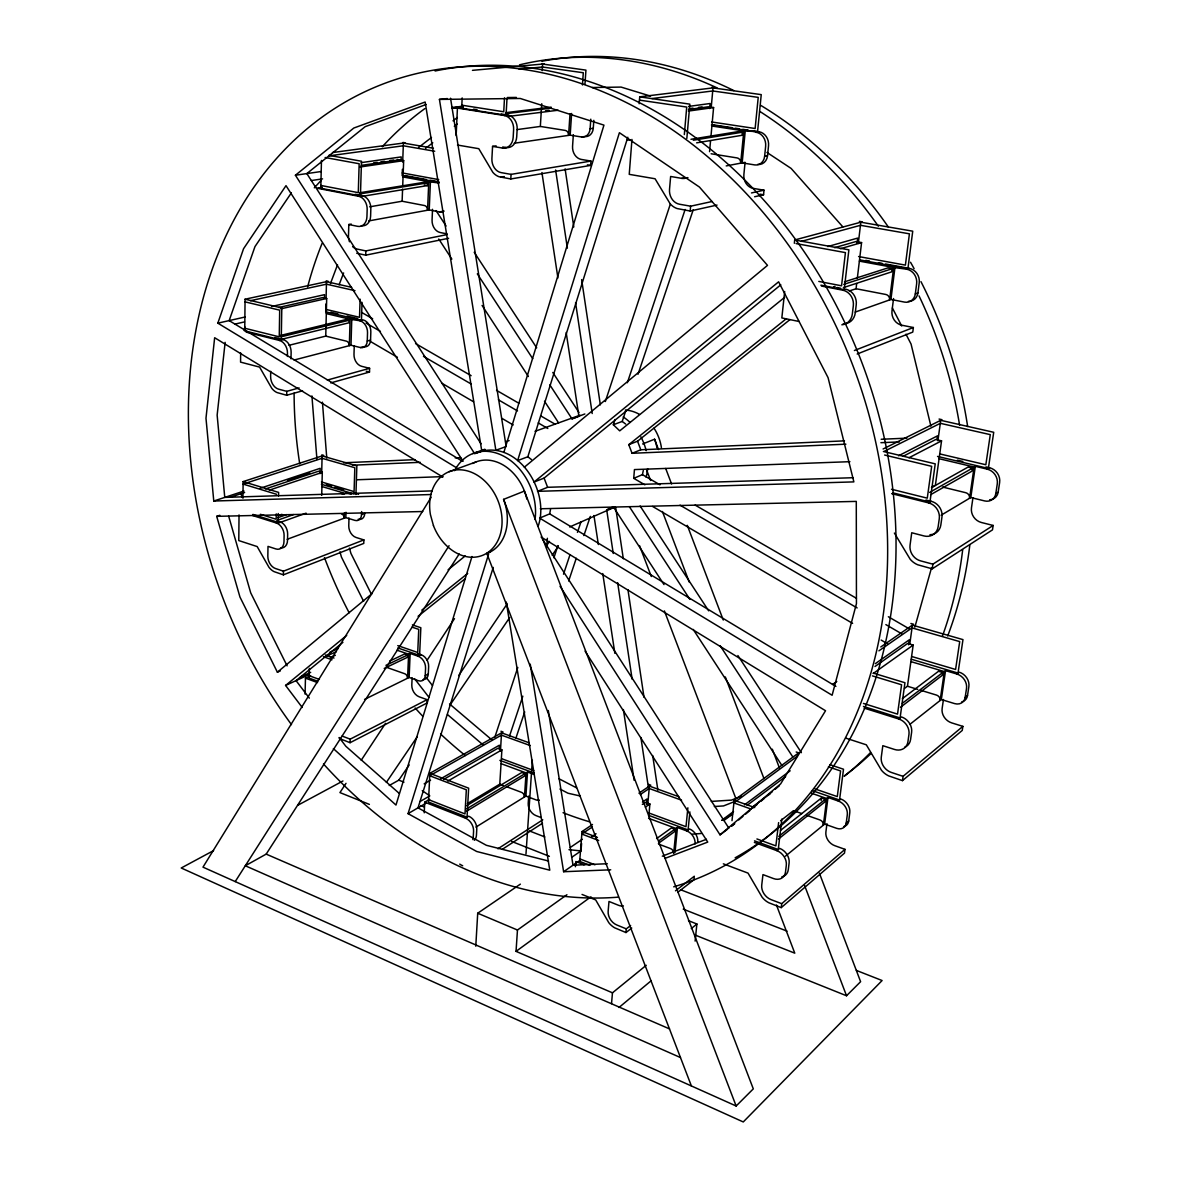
<?xml version="1.0" encoding="UTF-8"?>
<svg xmlns="http://www.w3.org/2000/svg" width="1181" height="1181" viewBox="0 0 1181 1181"><rect width="100%" height="100%" fill="white"/><g stroke="black" fill="none" stroke-linecap="round" stroke-linejoin="round"><path stroke-width="1.5" d="M239.034 514.916L238.783 540.573L257.178 546.567L268.943 567.264A14.438 10.201 68.6 0 0 274.066 571.634L283.381 574.837L363.763 543.422L363.881 539.909L356.16 537.503A9.979 7.322 68.8 0 1 348.764 525.781L349 517.972M240.658 352.912L240.57 362.124L259.599 367.099L271.763 388.298A15.013 10.836 73.3 0 0 277.063 392.564L286.688 395.266L302.543 390.822M242.946 498.205L243.124 481.612L322.103 455.925L356.854 465.89L355.939 494.544M245.072 299.206L244.733 330.872L281.255 339.995L281.801 307.975L245.072 299.206L326.502 281.669L351.643 287.337M270.7 371.321L270.626 376.547A10.909 7.868 73.3 0 0 278.598 389.154L286.762 391.339L299.103 387.914M276.251 513.897L276.162 519.241L260.366 514.296M278.244 513.543L278.096 522.356L252.882 514.414M278.554 495.931L278.613 492.403L243.124 481.612M283.381 574.837L283.44 571.176L363.881 539.909M286.688 395.266L286.762 391.339M287.411 356.455L287.47 353.149A10.983 7.942 74.1 0 0 279.425 340.453L246.135 332.127M290.998 358.832L291.131 352.218A10.969 7.942 74.1 0 0 283.086 339.552L274.893 337.5M305.082 694.103L305.451 678.16L310.603 675.798M309.378 668.372L309.142 678.101L317.733 681.23M321.468 160.439L320.804 188.281L360.426 195.957L361.489 161.236L328.864 155.316M320.051 473.64L320.184 468.326L260.204 488.27M324.421 298.025L324.509 294.674L271.512 306.514M321.69 472.858L322.103 455.925M325.941 303.975L325.735 311.873L361.46 320.317L362.021 302.351M326.074 298.586L326.502 281.669M321.704 495.356L322.295 472.356L318.486 471.249L265.385 488.978M288.946 345.31L325.749 336.113L326.694 298.483L322.753 297.568L278.613 307.503M351.259 224.08L348.808 224.523L348.484 235.875A11.618 8.71 77.5 0 0 348.705 238.857M279.794 335.625L346.077 319.549L349.074 320.258L349 322.782L281.004 339.449M344.38 512.879L344.217 518.208A3.75 2.731 69.2 0 0 341.442 513.794M294.084 360.028L350.993 345.236L360.471 347.568L363.763 346.697A8.459 6.333 74.4 0 0 370.554 340.128L370.834 331.935A10.422 7.809 74.6 0 0 363.113 319.918L359.792 320.73L350.107 319.239L349.325 345.679A3.897 2.893 74.2 0 0 346.461 341.176L325.749 336.113M287.145 539.304L345.826 517.603L345.989 512.288M350.993 345.236L351.776 318.826M354.241 346.048L353.99 354.359A10.349 7.75 73.8 0 0 361.622 366.302L369.609 368.31L369.491 372.045L330.739 382.91M360.102 299.147L359.526 317.305L325.808 309.378M350.078 742.701L350.196 739.158L427.094 699.654L426.946 703.049L350.078 742.701L340.586 738.966A14.408 10.142 64 0 1 339.183 738.095M356.736 253.251L365.711 255.17L365.844 250.918L447.009 234.62M345.826 517.603L354.994 520.408A8.149 5.994 69.2 0 0 361.548 514.65L361.652 511.565M360.471 347.568A8.474 6.348 74.4 0 0 367.261 340.984L367.527 332.776A10.437 7.824 74.6 0 0 359.792 320.73M401.068 160.527L401.2 156.911L361.268 162.624M402.396 169.311L402.16 175.629L439.022 182.42M402.677 162.063L403.4 143.049L433.427 148.245M369.683 206.823L402.116 201.228L402.588 189.078M402.721 185.609L403.666 160.631L397.288 159.494M389.656 661.109L404.625 653.994L407.578 655.012L407.475 657.3L384.224 668.431M361.15 196.533L427.522 185.579L427.64 182.848L424.407 182.258L359.733 192.754M364.56 699.403L409.128 677.451L418.458 680.743A8.134 5.964 64.2 0 0 425.234 675.576L425.573 668.136A10.009 7.352 64.4 0 0 418.059 656.193L410.161 653.462L408.611 654.2L407.578 678.219A3.735 2.716 64.3 0 0 404.788 673.76L386.069 667.162M439.125 183.011L428.777 181.697L427.566 210.218A4.133 3.189 78.8 0 0 424.51 205.538L402.116 201.228M409.128 677.451L410.161 653.462M368.62 220.936L429.22 209.923L430.445 181.416M412.125 677.746L411.8 684.995A9.95 7.278 63.8 0 0 419.24 696.834L427.094 699.654M432.526 209.317L432.069 220.079A10.983 8.533 78.4 0 0 440.173 232.524L447.082 233.912M423.197 679.547A8.105 5.964 64.2 0 0 428.29 674.056L428.644 666.615A9.994 7.352 64.4 0 0 421.13 654.702L417.764 653.551M424.23 812.823L424.732 802.165L429.618 799.316M456.146 135.579L457.431 108.076L462.878 107.456M429.854 773.334L428.482 802.047L467.041 817.178L468.65 788.185L429.854 773.334L501.556 732.84L529.029 742.746M462.17 97.905L461.682 108.253L506.059 115.28L506.959 99.16M496.123 145.868L492.566 146.385L491.901 158.653A12.46 9.891 81.1 0 0 501.128 172.618L511.063 174.375L590.958 161.059L590.648 165.399L510.797 178.966L499.105 176.751A17.139 13.596 81.1 0 1 492.787 172.264L478.792 148.688L457.49 145.042M504.508 97.846L503.741 111.767L461.83 105.183M510.797 178.966L511.063 174.375M475.781 946.188L477.715 913.223L520.363 884.141M499.164 748.636L499.371 745.196L440.469 778.929M500.449 751.027L501.556 732.84M542.227 70.668L542.625 64.054L585.938 70.122L584.949 84.338M467.351 803.626L499.784 784.154L501.895 749.861L497.747 748.355L443.584 779.46M517.086 129.585L540.337 126.441L541.739 103.766M466.687 805.663L521.795 772.507L524.94 773.673L524.777 775.961L466.613 811.185M534.27 774.515L527.523 772.02L526.062 772.905L524.453 796.983A3.853 2.849 59.5 0 0 521.544 792.362L506.472 786.679M570.024 113.671L568.578 135.372A4.414 3.587 82.9 0 0 565.271 130.427L540.337 126.441M475.899 827.113L525.914 796.068L527.523 772.02M514.207 143.241L570.172 135.151L571.619 113.465M646.243 965.29L612.467 992.822L516.038 951.369L517.47 930.023L566.924 894.726M528.704 796.083L528.217 803.346A10.26 7.617 58.9 0 0 535.938 815.599L540.972 817.532M573.346 134.693L572.564 146.282A11.736 9.596 82.5 0 0 581.332 159.435L590.958 161.059M525.988 853.878L532.336 760.284M546.744 547.438L547.364 538.27M582.454 84.958L583.296 72.75L542.448 67.007L519.064 69.148M570.172 135.151L581.583 136.996A9.625 7.854 83.4 0 0 590.116 128.729L590.795 119.163M581.583 136.996L584.757 136.524A9.596 7.854 83.5 0 0 593.275 128.286L593.836 120.329M575.398 866.736L575.811 861.525L584.137 864.802M631.953 139.432L629.237 174.345L655.071 178.759L670.129 203.752A18.04 15.323 81.6 0 0 677.097 208.55L690.191 211.03L717.029 205.081M592.508 824.486L582.026 831.557L579.679 861.377L589.91 865.378M639.172 103.736L639.718 96.842L712.999 87.881L761.243 94.628L757.523 132.006L711.42 125.038M571.737 857.303L581.008 850.925L581.583 843.5M684.33 134.575L686.722 107.058L639.467 100.119M686.84 138.398L689.837 104.149L639.718 96.842M611.522 1003.643L612.467 992.822M582.041 894.445L595.696 899.937L608.761 922.641A15.781 11.633 55 0 0 614.755 927.853L625.974 932.547L626.299 928.857L630.639 925.505M690.191 211.03L690.619 206.188L712.099 201.508M646.465 804.364L646.952 799.006L642.464 802.076M709.633 108.534L710.091 103.515L688.567 106.423M647.705 804.999L649.417 786.118L678.839 796.717M711.228 107.25L712.999 87.881M648.753 816.514L649.89 804.01L645.343 802.342L642.346 804.394M709.56 151.655L710.563 140.672M710.903 137.011L713.59 107.56L708.305 106.792L688.464 109.523M656.606 838.599L671.354 827.97L674.823 829.254L674.587 831.645L658.393 843.382M690.988 139.284L738.302 131.593L742.332 132.198L742.022 135.298L696.642 142.842M695.078 843.943A10.924 8.4 54.5 0 0 686.722 830.922L677.451 827.497L676.093 828.486L673.672 853.45A4.074 3.1 54.7 0 0 670.557 848.593L658.599 844.09M757.759 164.38A10.083 8.784 85.1 0 0 767.517 155.803L768.536 145.78A12.43 10.821 85.7 0 0 758.97 131.77L743.823 130.855L740.679 163.17A4.635 4.015 84.1 0 0 737.121 157.929L711.124 153.766M675.03 852.431L677.451 827.497M745.285 130.619L742.155 162.889L754.866 164.941A10.112 8.798 85 0 0 764.624 156.335L767.517 155.803M687.873 807.804L685.999 826.685L648.738 812.941M689.881 811.908L688.08 829.933L648.546 815.318M764.624 156.335L765.642 146.296A12.46 10.836 85.6 0 0 756.061 132.257M754.615 196.74L763.561 194.762L764.018 190.2L753.33 188.399A12.327 10.732 83.6 0 1 743.882 174.493L745.078 162.328L726.212 165.916M695.122 941.109L696.893 924.014L688.464 920.663M784.671 291.5L781.837 317.94L799.271 321.527M731.999 820.662L734.198 800.26L797.411 753.803L797.101 756.357L733.918 802.932L751.264 809.118M794.341 243.286L794.695 239.979L860.831 222.205L912.736 231.181L907.909 268.751L859.96 259.923M225.143 342.342L217.142 415.122L224.759 497.393L432.231 490.897M778.619 822.596L775.887 845.876L756.918 838.953M781.837 819.068L778.249 849.523L754.511 840.842M857.037 243.138L857.642 238.09L827.792 246.549M858.292 243.478L860.831 222.205M723.333 863.828L748.031 873.113L762.129 897.22A16.903 13.08 51 0 0 768.742 902.727L781.246 907.628L781.719 903.686L844.991 849.346L834.775 845.685A11.589 9.256 49.7 0 1 825.888 832.044L826.951 823.688M849.213 290.998L856.063 288.74L856.683 283.558M857.303 278.391L861.584 242.592L855.915 241.574L834.627 247.67M821.12 800.556L821.43 798.002L825.268 799.33L824.958 801.884L778.486 838.997M844.459 281.86L887.728 267.969L892.054 268.766L891.67 271.866L843.352 287.633M785.439 856.181L824.633 824.087L836.768 828.368A9.463 7.603 49.9 0 0 846.216 823.083L847.294 814.816A11.662 9.374 50.1 0 0 838.274 801.028L827.984 797.485L826.715 798.504L823.364 825.12A4.34 3.469 50.6 0 0 820.013 819.998L806.756 815.318M908.425 301.332A10.23 9.433 75.4 0 0 917.903 292.977L919.217 282.909A12.607 11.633 76.5 0 0 909.208 268.338L906.609 269.179L893.692 267.482L889.603 299.93A4.709 4.296 74.7 0 0 885.883 294.482L856.063 288.74M824.633 824.087L827.984 797.485M855.192 312.094L890.917 299.457L895.021 267.054M893.545 298.542L891.995 310.765A12.519 11.515 73 0 0 901.871 325.218L913.371 327.521L912.78 332.097L857.17 354.02M890.917 299.457L904.587 302.115A10.26 9.448 75.3 0 0 915.319 293.892L916.633 283.809A12.651 11.648 76.5 0 0 906.609 269.179M844.991 849.346L844.504 853.11L781.246 907.628M843.603 826.641A9.448 7.588 49.9 0 0 848.711 821.002L849.789 812.749A11.633 9.374 50.1 0 0 840.798 799.006L838.274 801.028M908.573 644.782L909.252 639.822L875.328 663.678M936.917 439.45L937.419 435.892L898.593 455.763M909.872 643.394L912.411 625.118L962.973 639.615L958.012 673.081L911.289 659.219M937.891 440.808L940.726 420.318L993.723 432.29L988.364 468.444L937.537 456.427M904.513 688.449L907.451 686.235L913.179 645.077L907.643 643.453L874.988 666.497M903.066 456.338L935.751 439.509L941.552 440.853L935.382 485.288L932.222 487.059M845.921 738.169L866.323 744.812L881.469 770.263A17.936 14.836 48.8 0 0 888.688 775.902L902.461 780.626L903.066 776.33L962.869 726.359L951.665 722.875A12.268 10.408 46.9 0 1 942.128 708.556L943.442 699.477M932.237 568.829L932.887 564.164L993.162 525.456L992.498 529.856L932.237 568.829L917.755 564.784A18.424 16.313 53.8 0 1 910.197 559.263L894.386 533.059M902.328 698.68L938.511 671.28L942.733 672.535L942.32 675.296L900.483 707.271M931.44 487.679L968.021 467.115L972.435 468.163L971.993 471.145L930.805 494.588M909.901 724.337L941.331 699.536L954.647 703.61A10.024 8.562 47.1 0 0 965.157 697.454L966.516 688.479A12.341 10.57 47.4 0 0 956.817 673.997L945.538 670.646L944.342 671.561L940.12 700.481A4.591 3.897 48.1 0 0 936.533 695.092L921.136 690.413M941.109 515.226L970.782 497.526L984.747 500.951A10.275 9.374 52.4 0 0 995.804 493.643L997.266 483.944A12.651 11.574 53 0 0 987.168 469.137L975.329 466.333L974.118 467.012L969.571 498.249A4.709 4.266 53.6 0 0 965.822 492.728L942.541 487.03M941.331 699.536L945.538 670.646M970.782 497.526L975.329 466.333M972.952 497.777L971.476 507.845A12.563 11.397 51.5 0 0 981.426 522.504L993.162 525.456M962.869 726.359L962.249 730.434L902.461 780.626M961.762 701.913A9.994 8.547 47 0 0 967.519 695.565L968.863 686.604A12.312 10.555 47.3 0 0 959.193 672.166L956.817 673.997M989.648 499.784A10.245 9.359 52.2 0 0 998.166 492.211L999.628 482.527A12.607 11.544 52.9 0 0 989.545 467.75L985.973 466.908M538.137 526.224C551.055 489.879 515.005 435.449 474.688 453.725L295.412 175.246L353.842 128.02L425.145 102.024L481.759 450.906L485.199 449.666M540.263 508.775L856.284 501.394L856.446 603.653L832.118 695.255L539.658 518.105L549.682 513.868L550.523 509.38M644.9 484.815L633.725 478.335L634.448 469.58L849.907 461.682M633.725 478.335L642.42 474.659L643.305 470.451M244.068 330.532L244.88 326.93M914.847 627.155L931.573 567.618M472.001 556.517L395.975 805.058L333.367 748.621M503.844 452.412L603.949 125.127L520.275 98.481L439.435 99.411L495.858 450.256L506.162 446.536L450.537 98.215M506.28 602.044L549.785 870.19L476.681 851.486L408.065 813.65L488.58 554.214M493.23 567.411L418.015 807.848L486.365 845.301L548.545 861.023M524.349 467.204L767.502 265.371L699.432 187.056L619.405 132.715L517.632 460.59L527.848 456.767L627.805 137.247M494.869 737.092L517.795 667.457M553.904 557.801L557.904 545.607M605.336 401.525L670.336 204.092M509.454 736.25L522.829 696.17M563.514 574.187L569.906 555.011M577.45 532.365L580.949 521.899M784.627 297.361L619.715 430.858L613.338 424.761L615.094 419.506M627.347 382.747L685.142 209.465M515.92 738.081L524.704 711.907M568.652 580.978L576.269 558.288M583.886 535.584L590.323 516.377M613.338 424.761L622.195 421.44L625.709 410.944M638.035 374.229L693.203 209.834M456.648 467.824L217.835 323.166L243.566 248.704L285.994 185.653L463.085 461.284M330.444 283.617L337.53 264.78M339.095 284.857L343.612 272.944M431.168 497.245L202.984 867.149L736.147 1106.007L753.301 1088.867L524.423 491.075L503.578 499.371A44.863 34.529 68.2 0 1 486.838 553.446L691.387 1085.944M235.226 881.587L449.06 545.711M680.477 1057.556L245.308 865.762L266.183 854.114L459.158 553.992M346.018 783.343L339.936 792.584L369.373 804.394M361.224 760.254L385.552 723.318M427.123 660.209L454.493 618.652M291.353 192.887L254.978 246.593L229.158 320.612L462.302 461.18M386.379 782.353L417.336 736.604M458.641 675.591L507.151 603.919M546.375 545.962L549.475 541.385M389.213 785.513L398.824 780.154L409.187 764.963M449.592 705.707L509.69 617.574M552.162 555.277L558.377 546.168M314.294 187.823L321.38 180.147M695.343 935.131L846.526 995.76L860.609 981.691L819.407 873.202M560.06 586.322L720.056 834.849L780.641 783.859L825.534 710.741L541.075 537.045M731.689 825.814L734.508 823.452M738.716 819.909L742.938 816.366M745.742 814.004L749.95 810.461M752.769 808.099L756.977 804.556M761.184 801.013L764.004 798.636M768.211 795.093L772.433 791.55M775.238 789.188L779.445 785.645M846.216 823.083L848.711 821.002M219.828 515.285L216.699 516.348L239.964 597.055L277.387 672.196L372.104 593.585M619.006 1007.467L651.277 980.658M302.247 707.478L285.581 685.438L346.712 635.393M342.903 642.361L296.047 680.625L309.319 698.119M853.302 477.715L547.615 487.295L537.532 491.34L853.863 481.892L828.073 377.669L778.619 281.816L533.989 482.084L544.087 478.098L780.803 284.813M691.269 928.591L696.893 924.014M448.086 569.803L465.211 555.941M754.364 842.437L776.847 850.66L779.667 848.386A12.297 9.625 51.4 0 1 789.115 862.971L788.303 869.629A12.282 9.596 51.3 0 1 781.866 876.819M965.157 697.454L967.519 695.565M421.824 610.119L467.706 573.435M845.891 444.189L632.056 453.297L628.779 444.661L786.428 318.649M418.104 616.261L465.344 578.572M628.779 444.661L637.548 441.207L789.838 319.711M778.796 836.355L825.268 799.33M780.493 830.45L821.43 798.002M780.611 820.736L793.484 810.653L801.781 813.576M625.974 932.547L631.761 928.059M678.027 892.127L693.926 879.786L694.28 876.258L675.488 890.814M418.576 147.477L431.493 137.483M453.032 120.831L457.342 117.495M864.212 708.128L898.741 718.993L901.413 716.926A13.05 10.909 49.2 0 1 911.614 732.294L910.581 739.557A13.035 10.88 49.1 0 1 904.676 747.248M425.632 148.319L432.792 142.798M454.286 126.234L457.165 124.035M902.328 703.315L942.733 672.535M720.056 834.849L727.629 829.136M731.792 825.991L734.685 823.792M752.371 807.11L770.042 793.809M747.189 805.265L785.601 776.552M721.945 820.145L733.534 811.509M744.517 804.837L790.163 770.794M723.938 820.5L732.678 813.989L722.019 820.323M686.722 830.922L689.438 828.944A10.895 8.385 54.5 0 1 697.779 841.935M516.038 951.369L590.958 896.792M658.614 840.975L674.823 829.254M873.261 673.465L913.179 645.077M832.575 684.419L836.783 681.496M530.239 664.121L563.617 871.726L580.432 860.048M878.915 650.834L912.027 627.893L959.71 641.593L955.591 669.465L911.717 656.503M645.402 807.095L649.89 804.01M880.79 646.952L912.411 625.118M591.563 836.842L596.051 833.771M570.275 847.471L582.322 839.278M638.936 793.189L649.417 786.118M592.316 826.966L581.834 834.052L598.678 840.503M640.22 794.592L649.21 788.509L681.57 800.201M502.338 849.272L542.537 823.216M497.91 848.785L542.773 819.806M995.804 493.643L998.166 492.211M424.732 802.165L465.417 818.153L468.636 816.189A10.836 7.809 59.9 0 1 476.784 829.21L476.445 835.188A10.821 7.795 59.8 0 1 474.319 840.296M466.746 808.808L524.94 773.673M549.844 384.903L572.003 418.842L584.861 413.97M408.065 813.65L425.928 803.228M419.964 801.589L429.795 795.891L422.281 790.62M891.67 493.643L928.591 502.885L931.292 501.32A13.404 12.002 55.1 0 1 941.951 517.086L940.844 524.955A13.404 11.972 54.7 0 1 929.964 534.713M987.168 469.137L989.545 467.75M447.806 781.069L501.895 749.861M424.171 783.8L430.563 780.169M929.639 492.388L972.435 468.163M431.331 774.839L501.423 735.143L530.254 745.565M213.584 850.586L181.239 867.991L743.262 1121.95L882.104 980.525L856.387 970.428M297.686 805.324L342.962 780.966M909.001 457.756L941.552 440.853M884.348 451.319L940.312 423.315L990.283 434.638L985.84 464.753L939.736 453.903M883.093 448.987L940.726 420.318M425.234 675.576L428.29 674.056M418.059 656.193L421.13 654.702M385.966 665.316L407.578 655.012M300.343 677.112L310.677 672.358M285.581 685.438L309.407 674.469M330.311 657.581L335.345 655.293M326.355 656.178L336.437 651.602M329.72 652.311L338.12 648.517M277.387 672.196L280.399 670.852M608.141 509.114L612.511 507.195M569.641 526.962L615.021 507.048M486.838 553.446L490.026 552.073M632.056 453.297L640.796 449.784L844.489 440.867M642.626 443.967L654.584 439.214L658.511 449.548M741.535 796.127L731.452 800.113L711.316 801.412M735.32 801.279L723.525 805.929L714.343 806.505M854.394 350.521L913.371 327.521M662.305 856.166L706.445 839.278M665.169 858.321L707.744 842.083L585.082 651.159M361.548 514.65L364.767 513.455A8.134 5.994 69.2 0 1 358.212 519.212M449.238 471.677L475.958 461.948M426.134 104.504L365.18 126.662L306.839 173.592L481.066 443.82M252.616 515.521L276.324 522.991L279.867 521.722A10.526 7.47 69.2 0 1 287.647 534.137L287.529 540.322A10.511 7.455 69.1 0 1 280.443 547.881M278.893 522.888L306.1 513.159M472.74 453.593L484.86 449.252M505.616 441.827L509.085 440.587M535.037 431.301L580.019 415.21M476.415 453.105L481.597 451.245M572.003 418.842L578.011 416.686M277.889 520.142L293.523 514.576M915.319 293.892L917.903 292.977M278.465 515.536L281.949 514.296M277.934 517.677L286.629 514.606M269.253 490.159L322.295 472.356M287.455 480.401L309.732 472.976M442.772 477.021L214.647 337.722L205.981 418.251L213.776 501.024L244.009 491.03M230.369 497.216L244.629 492.492M821.445 286.038L842.717 290.172L845.67 289.197A13.419 12.09 74.8 0 1 856.24 304.742L855.251 312.95A13.39 12.061 74.1 0 1 843.19 323.771M244.807 483.531L322.044 458.302L354.817 467.72L354.079 491.591L321.453 481.937M833.579 286.865L835.07 286.392M843.736 284.385L892.054 268.766M840.385 248.719L861.584 242.592M327.314 380.075L369.609 368.31M801.308 241.382L860.462 225.305L909.414 233.823L905.399 265.12L858.587 256.543M367.261 340.984L370.554 340.128M279.425 340.453L283.086 339.552M281.048 336.821L349.074 320.258M234.945 324.096L244.511 321.911M217.835 323.166L245.072 317.01M280.842 308.846L326.694 298.483M751.485 192.931L764.018 190.2M250.357 300.712L326.443 284.193L354.979 290.659M365.711 255.17L448.618 238.282M690.619 206.188L679.488 204.224A13.109 11.131 81.6 0 1 669.524 189.403L670.631 176.486L681.747 178.361L685.01 177.726A13.168 11.19 83.2 0 0 687.933 177.785M429.22 209.923L439.48 211.901L442.772 211.296A8.976 6.968 79.1 0 0 443.687 211.399M452.279 108.121L462.937 106.231L452.013 107.471M500.744 177.18L504.317 176.574M322.354 187.292L316.759 188.163L358.581 196.267L362.272 195.662A11.677 8.784 78.5 0 1 370.834 208.889L370.613 216.049A11.662 8.754 78.3 0 1 361.327 225.66M359.452 193.979L427.64 182.848M693.291 140.229L742.332 132.198M318.56 188.266L322.192 187.69M626.86 140.273L630.241 139.742M311.326 180.545L322.561 178.862M360.131 166.979L403.666 160.631M492.566 146.385L502.486 148.053L506.029 147.536A12.504 9.935 82.2 0 0 516.717 136.848L517.16 129.098A12.533 9.95 82.5 0 0 507.845 115.059L501.202 114.011M373.654 162.904L377.285 162.373M380.932 161.856L384.563 161.325M390.01 160.542L393.642 160.011M361.268 165.399L399.414 159.878M295.412 175.246L321.321 171.496M590.116 128.729L593.275 128.286M688.39 111.073L713.59 107.56M689.409 108.637L693.026 108.15M698.443 107.397L702.06 106.91M328.82 155.877L403.297 145.78L434.711 151.242M332.525 152.541L403.4 143.049M457.431 108.076L504.287 115.502L507.845 115.059M545.474 110.793L549.121 110.335M509.085 116.343L558.2 110.217M651.971 98.554L712.719 90.967L758.217 97.373L755.131 128.508L711.73 121.983M505.557 112.697L551.128 107.131M505.616 113.73L551.114 108.135M452.353 108.342L463.203 107.102M439.435 99.411L447.378 98.554M472.459 70.343L542.625 64.054M343.641 462.775L414.974 459.66M455.216 457.888L460.708 457.652M881.188 439.273L906.875 438.151M607.3 863.724L573.006 865.215L548.309 710.549M352.351 465.211L420.229 462.317M880.908 442.698L899.346 441.915M563.617 871.726L610.725 869.807M356.751 479.781L442.919 476.607M213.776 501.024L430.976 494.529M216.699 516.348L422.754 511.521M592.139 87.527L621.073 87.084L650.554 96.104M507.269 97.536L516.422 97.433M568.976 849.685L581.008 850.925M541.887 63.582L544.249 63.922M711.863 87.32L714.49 87.689M712.113 124.684L731.94 127.681M735.542 128.227L739.144 128.773M742.76 129.32L748.163 130.131M751.766 130.678L758.97 131.77M711.907 126.027L743.823 130.855M473.625 109.154L477.094 109.7M502.722 146.975L506.029 147.536M587.4 164.838L590.648 165.399M759.944 194.156L763.561 194.762M402.957 142.458L405.083 142.812M859.355 221.349L862.189 221.836M794.695 239.979L848.888 249.841L844.194 289.685L820.913 285.182M325.129 157.516L359.157 163.746L358.286 192.651L320.863 185.447M796.112 243.596L845.434 252.616L841.551 285.802L818.802 281.418M402.263 172.928L438.727 179.615M405.26 175.629L426.503 179.542M430.046 180.191L438.889 181.815M865.806 260.351L869.423 261.016M878.457 262.669L882.074 263.333M885.691 264.013L909.208 268.338M403.046 176.943L428.777 181.697M859.369 261.134L893.692 267.482M424.289 184.974L427.522 185.579M355.156 194.289L362.272 195.662M837.034 287.529L840.488 288.208M348.808 224.523L357.666 226.339A11.692 8.769 78.3 0 0 366.937 216.714L367.173 209.524A11.707 8.784 78.5 0 0 358.581 196.267M365.844 250.918L356.972 249.043A11.618 8.71 77.5 0 1 352.602 246.593M326.222 280.857L328.185 281.299M939.072 419.048L941.966 419.698M580.329 796.024L567.987 793.219L559.927 789.026M330.842 312.301L338.002 313.984M346.978 316.109L357.74 318.649M957.392 460.162L962.751 461.431M326.31 313.6L350.107 319.239M939.072 458.715L974.118 467.012M883.388 451.482L935.234 463.853L929.949 502.102L892.718 492.802M245.043 301.864L279.69 310.16L279.247 336.836L244.762 328.244M884.628 455.039L931.676 466.318L927.277 498.161L891.493 489.244M926.007 500.006L931.292 501.32M366.258 371.233L369.491 372.045M932.887 564.164L920.59 560.872A13.39 11.854 53.8 0 1 910.049 545.209L911.732 532.749L924.029 535.953A13.434 11.987 54.8 0 0 938.172 526.578L939.279 518.68A13.449 12.031 55.2 0 0 928.591 502.885M321.837 454.847L323.742 455.394M910.876 623.479L913.636 624.262M326.325 484.712L331.536 486.262M335.005 487.281L343.671 489.849M354.079 492.935L357.548 493.968A10.024 7.381 69.4 0 1 358.566 494.352M321.394 484.299L354.211 494.027M351.229 494.189L346.579 492.817L344.955 493.392L321.941 486.542M910.876 661.611L944.342 671.561M341.058 493.422L343.951 494.293M873.29 673.111L904.956 682.736L900.084 717.959L863.444 706.445M907.451 686.235L917.711 689.364M243.094 484.092L276.575 494.308M872.405 675.886L901.575 684.773L897.53 714.121L863.444 703.433M276.708 520.718L279.867 521.722M283.44 571.176L275.542 568.548A10.496 7.411 68.6 0 1 267.836 556.192L267.998 546.39L275.882 548.944A10.54 7.47 69.1 0 0 283.986 541.636L284.104 535.436A10.555 7.485 69.2 0 0 276.324 522.991M903.066 776.33L891.36 772.448A13.035 10.777 48.8 0 1 881.277 757.154L882.827 745.683L894.534 749.463A13.08 10.895 49.2 0 0 907.938 741.683L908.957 734.42A13.08 10.939 49.3 0 0 898.741 718.993M796.186 752.002L798.71 752.843M412.405 624.897L420.835 627.731L419.595 655.44L397.805 647.941M829.844 764.668L843.5 769.23L839.543 800.009L812.41 790.68M412.066 627.141L418.753 629.384L417.72 652.473L397.776 645.623M828.398 766.853L840.577 770.942L837.285 796.585L814.816 788.864M396.875 650.155L408.611 654.2M811.465 793.233L826.715 798.504M325.365 654.983L333.987 658.053M734.198 800.26L754.703 807.553M323.446 656.725L331.994 659.78M500.98 731.26L503.047 732.013M648.531 784.376L650.82 785.188M309.201 675.724L319.416 679.444M305.451 678.16L317.556 682.588M501.704 758.719L533.768 770.543M499.873 760.372L534.004 772.994M501.039 763.635L526.062 772.905M648.59 818.3L676.093 828.486M499.784 784.154L503.121 785.409M525.914 796.068L535.879 799.832A8.385 6.245 59.2 0 0 539.363 800.128M342.136 736.088L350.196 739.158M781.719 903.686L771.09 899.642A12.282 9.507 51 0 1 761.73 885.13L762.956 874.604L773.555 878.575A12.312 9.596 51.3 0 0 785.513 871.947L786.31 865.289A12.327 9.64 51.4 0 0 776.847 850.66M582.026 831.557L597.453 837.462M429.736 775.74L466.333 789.779L465.004 813.916L428.6 799.67M398.824 780.154L403.976 782.162M529.383 830.922L544.84 836.93M680.536 889.706L787.048 931.13M579.871 858.897L594.958 864.802M420.687 805.545L424.112 806.903M511.624 841.433L549.386 856.328M683.238 909.134L794.769 953.156L776.434 905M626.299 928.857L616.777 924.974A11.47 8.459 55 0 1 608.141 911.304L608.983 901.457L618.49 905.281A11.5 8.533 55.3 0 0 623.391 905.871M477.715 913.223L517.47 930.023M266.183 854.114L669.538 1028.902M462.686 865.762L461.254 865.068A14.881 10.629 59.4 0 1 459.749 864.123M558.82 778.678L576.476 787.801M361.578 312.375L372.679 318.796M415.564 343.568L471.13 375.676M496.537 390.35L518.769 403.193M541.001 416.052L555.291 424.304M642.42 474.659L659.987 484.8M695.122 505.099L856.417 598.295M888.348 616.748L909.119 628.75M366.08 323.063L380.43 331.389M423.462 356.352L471.293 384.091M498.382 399.813L517.514 410.914M538.241 422.931L547.807 428.482M680.005 505.173L857.14 607.935M885.868 624.601L901.826 633.857M370.435 341.486L397.406 357.252M441.827 383.22L473.551 401.776M502.102 418.458L513.204 424.953M652.635 506.472L852.608 623.376M881.174 640.072L887.522 643.793M549.682 513.868L835.897 686.427M766.912 152.423L791.108 168.411L842.85 226.885M622.195 421.44L625.65 424.038M527.848 456.767L531.48 459.586M449.548 703.935L492.182 740.147M447.466 714.535L483.383 745.137M399.134 793.307L345.826 746.259L339.183 737.52M425.824 676.993L432.453 685.526M414.516 678.647L428.939 697.292M474.201 252.262L536.676 347.805M552.797 372.458L579 412.523M640.117 505.999L708.659 610.828M737.889 655.529L801.397 752.666M436.025 210.602L446.093 226.014M477.316 273.844L532.72 358.684M629.399 506.723L689.896 599.372M720.144 645.697L792.746 756.873M438.756 239.005L451.851 259.097M482.069 305.451L528.379 376.518M544.5 401.245L558.598 422.872M664.002 584.595L613.633 507.313L606.68 509.764L613.249 553.49M693.217 629.429L781.881 765.45M542.271 538.743L728.884 828.176M892.393 308.005L901.723 326.015M905.96 334.193L911.053 344.011L930.908 426.134M637.548 441.207L640.796 449.784M544.087 478.098L547.615 487.295M371.321 594.058L350.905 553.343L349.428 548.073M363.615 601.321L341.442 557.078L339.951 551.778M287.101 665.848L250.697 592.832L228.642 516.097M503.578 499.371L736.147 1106.007M639.511 545.578L651.307 576.52M664.401 610.917L735.807 798.371M665.7 468.488L671.59 483.989M687.283 525.324L723.259 620.04M772.315 749.197L779.504 768.137M646.686 470.141L650.613 480.475M662.408 511.491L689.276 582.159M725.311 676.934L763.974 778.619M804.586 885.47L846.526 995.76M241.204 493.628L241.839 496.994M541.917 172.544L557.919 277.963M566.186 332.511L578.867 416.125M593.94 515.506L598.354 544.515M602.753 573.538L614.858 653.329M623.376 709.545L634.108 780.272M555.616 170.02L567.367 248.158M575.56 302.676L592.212 413.527M617.633 582.646L632.145 679.223M640.899 737.535L648.576 788.554M565.109 168.898L573.789 226.988M581.643 279.617L600.347 404.862M615.7 507.741L623.317 558.761M627.952 589.732L643.999 697.233M652.694 755.545L657.876 790.163M311.917 395.93L316.936 459.439M322.428 402.16L326.768 458.08M541.931 61.25A394.853 324.111 68.6 0 1 733.859 90.597M760.549 105.257A394.853 324.111 68.6 0 1 888.363 227.047M910.521 262.256A394.853 324.111 68.6 0 1 914.094 268.648M920.959 281.624A394.853 324.111 68.6 0 1 967.652 426.548M969.793 545.253A394.853 324.111 68.6 0 1 947.679 635.998M871.091 753.448A394.853 324.111 68.6 0 1 844.459 775.858M701.617 833.432A397.598 325.174 68.5 0 1 692.479 834.126M589.186 821.696A397.598 325.174 68.5 0 1 563.057 812.705M465.358 755.56A397.598 325.174 68.5 0 1 440.602 734.021M422.562 716.026A397.598 325.174 68.5 0 1 415.151 707.995M349.163 612.791A397.598 325.174 68.5 0 1 324.465 557.594M299.738 463.867A397.598 325.174 68.5 0 1 294.113 393.111M307.636 286.821A397.598 325.174 68.5 0 1 322.088 243.404M382.29 146.724A397.598 325.174 68.5 0 1 424.806 108.637M519.522 64.837A397.598 325.174 68.5 0 1 717.118 87.911M759.693 111.354A397.598 325.174 68.5 0 1 878.354 226.206M919.039 295.885A397.598 325.174 68.5 0 1 959.607 425.219M962.677 549.844A397.598 325.174 68.5 0 1 942.423 636.131M870.338 752.725A397.598 325.174 68.5 0 1 844.223 776.227M618.091 897.161A427.242 335.699 68.3 0 1 323.491 763.959M291.486 724.632A427.242 335.699 68.3 0 1 324.096 115.664A427.242 335.699 68.3 0 1 839.957 334.563A427.242 335.699 68.3 0 1 673.701 886.828M435.095 70.993A424.082 334.666 68.3 0 1 861.54 361.696A424.082 334.666 68.3 0 1 735.128 857.819M472.71 463.483A44.199 34.338 68.2 0 1 526.829 499.076M654.584 439.214A40.08 32.935 68.5 0 1 656.946 447.717M625.34 410.028A39.947 32.891 68.5 0 1 639.423 414.339M653.979 428.157A39.947 32.891 68.5 0 1 661.419 447.717M454.611 470.658A53.145 41.291 68.2 0 1 506.25 457.608A53.145 41.291 68.2 0 1 535.052 519.463M623.214 416.923A48.834 39.844 68.5 0 1 630.019 422.385M640.914 436.837A48.834 39.844 68.5 0 1 646.169 450.67M647.616 468.636A48.834 39.844 68.5 0 1 646.125 477.183M472.799 839.558A10.85 7.795 59.8 0 0 473.241 837.196L473.581 831.203A10.865 7.809 59.9 0 0 465.417 818.153M841.846 324.819A13.419 12.076 74 0 0 852.342 313.984L853.317 305.746A13.449 12.105 74.7 0 0 842.717 290.172M502.486 148.053A12.533 9.95 82.1 0 0 513.174 137.35L513.617 129.57A12.563 9.965 82.4 0 0 504.287 115.502M687.475 177.563A13.198 11.205 83.1 0 1 681.747 178.361M349.502 241.765A11.618 8.71 77.5 0 1 349.03 240.334M443.849 210.912A9.005 6.983 79.1 0 1 439.48 211.901M433.457 525.648L430.401 514.517A45.026 34.574 68.1 0 1 474.201 473.507A45.026 34.574 68.1 0 1 494.234 546.463A45.026 34.574 68.1 0 1 433.457 525.648"/></g></svg>
